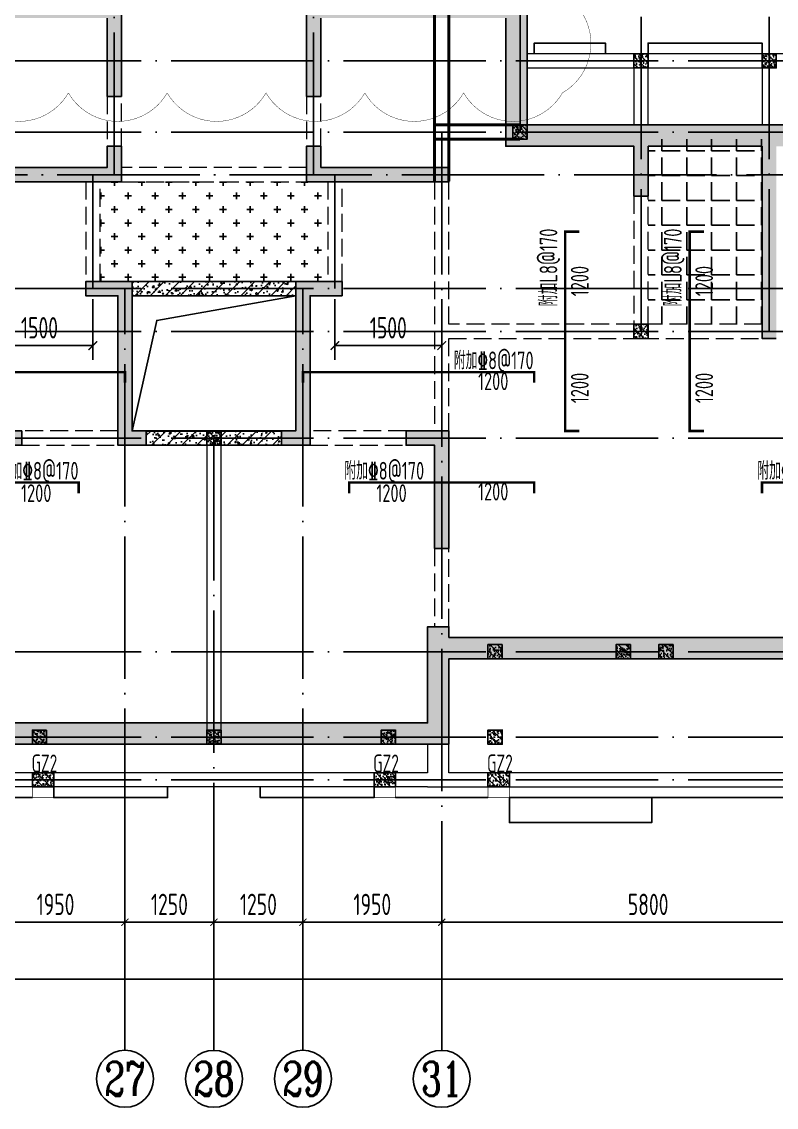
# Model space of a CAD drawing. Extents: x -668857 to 143095, y -247466 to 228182.
# Drawn here: x -180300 to -169700, y 189597 to 204847 of the extents above; entities that cross this region are included whole.
import ezdxf
from ezdxf.enums import TextEntityAlignment as Align

# ---------------------------------------------------------------- set-up
doc = ezdxf.new("R2010")
doc.units = 0
doc.header["$LTSCALE"] = 1000
doc.linetypes.add('DASH', pattern=[0.35, 0.25, -0.1])
doc.linetypes.add('DOTE', pattern=[2.42, 2, -0.2, 0.02, -0.2])
doc.layers.get('0').update_dxf_attribs({"linetype": 'CONTINUOUS'})
doc.layers.get('DEFPOINTS').update_dxf_attribs({"linetype": 'CONTINUOUS'})
for name, color, linetype in [('A-AXIS', 1, 'CONTINUOUS'), ('A-DOTE', 10, 'DOTE'), ('AXIS_NUM', 7, 'CONTINUOUS'), ('ROOF', 183, 'CONTINUOUS'), ('S-B板填充', 251, 'CONTINUOUS'), ('S-B板边线', 2, 'CONTINUOUS'), ('S-B板配筋', 6, 'CONTINUOUS'), ('S-B板配筋号', 7, 'CONTINUOUS'), ('S-D洞口', 4, 'CONTINUOUS'), ('S-J基础底板标注', 3, 'CONTINUOUS'), ('S-L主梁线', 4, 'DASH'), ('S-Q墙填充', 252, 'CONTINUOUS'), ('S-Q墙实线', 6, 'CONTINUOUS'), ('S-Q墙标注', 3, 'CONTINUOUS'), ('S-Y一般标注', 3, 'CONTINUOUS'), ('S-板正筋', 2, 'CONTINUOUS'), ('S-构造柱', 212, 'CONTINUOUS'), ('S-构造柱编号', 130, 'CONTINUOUS'), ('看线', 251, 'CONTINUOUS')]:
    doc.layers.add(name, color=color, linetype=linetype)
doc.layers.add('审图修改', color=2, linetype='CONTINUOUS', plot=False)
doc.layers.add('配箍校核', color=34, linetype='CONTINUOUS', plot=False)
doc.styles.add('TSSD_Axis', font='complex.shx', dxfattribs={"width": 0.7, "bigfont": 'hztxt.shx'})
doc.styles.add('TSSD_DIMENSION', font='Tssdeng.shx', dxfattribs={"width": 0.7, "bigfont": 'tssdchn.shx'})
doc.styles.add('TSSD_REIN', font='tssdeng.shx', dxfattribs={"width": 0.7, "height": 300, "bigfont": 'tssdchn.shx'})
doc.styles.add('结构文字', font='zstxt.shx', dxfattribs={"width": 0.7, "bigfont": 'zshz.shx'})
doc.dimstyles.new('STRUCK', dxfattribs={"dimtxt": 400, "dimasz": 121, "dimexe": 200, "dimexo": 150, "dimgap": 115, "dimtad": 1, "dimdec": 0, "dimdsep": 46, "dimtxsty": '结构文字', "dimblk": 'ARCHTICK', "dimcen": 400, "dimclrd": 3, "dimclre": 3, "dimclrt": 7, "dimadec": 0, "dimazin": 0, "dimtfac": 1, "dimtdec": 0, "dimtix": 1, "dimtmove": 2, "dimatfit": 3, "dimldrblk": '_DIMX', "dimfxl": 0, "dimtolj": 1, "dimtzin": 0, "dimarcsym": 0})
doc.dimstyles.new('TSSD_100_100', dxfattribs={"dimtxt": 300, "dimasz": 100, "dimexe": 100, "dimexo": 250, "dimgap": 100, "dimtad": 1, "dimdec": 0, "dimzin": 0, "dimdsep": 46, "dimtxsty": 'TSSD_DIMENSION', "dimblk": 'ARCHTICK', "dimcen": 0, "dimdle": 100, "dimclrt": 7, "dimadec": 0, "dimazin": 0, "dimtfac": 1, "dimtdec": 0, "dimtix": 1, "dimtmove": 2, "dimatfit": 3, "dimldrblk": 'ARCHTICK', "dimfxl": 0, "dimtolj": 1, "dimtzin": 0, "dimarcsym": 0})
pattern_1 = [(50, (221408.63, 60814.94), (215.17805, -18.82564), [22.5, -247.5]), (355, (221408.63, 60814.94), (-41.6254, 225.65764), [18, -198]), (100.4514, (221426.56, 60813.37), (173.5528, 206.83186), [19.12206, -210.34263]), (46.1842, (221408.63, 60874.94), (320.1723, -49.6557), [33.75, -371.25]), (96.6356, (221435.3, 60870.8), (280.3988, 292.23536), [28.6831, -315.5139]), (351.1842, (221408.63, 60874.94), (280.3986, 292.2356), [27, -297]), (21, (221438.63, 60859.94), (179.07212, -120.78567), [22.5, -247.5]), (326, (221438.63, 60859.94), (72.9946, 217.545), [18, -198]), (71.4514, (221453.55, 60849.87), (252.0668, 96.75915), [19.12206, -210.34263]), (37.5, (221408.63, 60814.94), (3.647957, 99.868156), [0, -195.6, 0, -201, 0, -198.75]), (7.5, (221408.63, 60814.94), (78.92086, 118.32351), [0, -114.6, 0, -191.1, 0, -75.75]), (327.5, (221341.73, 60814.94), (160.14673, -6.76646), [0, -75, 0, -234, 0, -310.5]), (317.5, (221311.73, 60814.94), (174.95585, 30.0315), [0, -97.5, 0, -155.4, 0, -220.5]), (45, (221408.63, 60814.94), (-106.06602, 106.06602), [])]

# ---------------------------------------------------------------- blocks, each defined once
blk = doc.blocks.new('_ArchTick')
at = {"color": 0, "linetype": 'ByBlock', "const_width": 0.15}
blk.add_lwpolyline([(-0.5, -0.5), (0.5, 0.5)], dxfattribs=at)
blk = doc.blocks.new('*D261')
at = {"layer": 'DEFPOINTS', "color": 0}
for p in [(43350, 3600), (45300, 3600), (45300, 2600)]:
    blk.add_point(p, dxfattribs=at)
at = {"layer": 'S-Y一般标注', "color": 0, "lineweight": -2}
for p, q in [((43350, 3350), (43350, 2500)), ((45300, 3350), (45300, 2500)), ((43250, 2600), (45400, 2600))]:
    blk.add_line(p, q, dxfattribs=at)
at = {"layer": 'S-Y一般标注', "color": 0, "lineweight": -2, "xscale": 100, "yscale": 100, "zscale": 100, "rotation": 180}
blk.add_blockref('_ArchTick', (43350, 2600), dxfattribs=at)
at = {"layer": 'S-Y一般标注', "color": 0, "lineweight": -2, "xscale": 100, "yscale": 100, "zscale": 100}
blk.add_blockref('_ArchTick', (45300, 2600), dxfattribs=at)
at = {"layer": 'S-Y一般标注', "color": 7, "insert": (44325, 2850), "char_height": 300, "attachment_point": 5, "style": 'TSSD_DIMENSION'}
blk.add_mtext('\\A1;1950', dxfattribs=at)
blk = doc.blocks.new('ts_axno')
at = {"color": 0, "linetype": 'ByBlock', "lineweight": -2}
blk.add_circle((0, 0), 0.5, dxfattribs=at)
at = {"color": 0, "linetype": 'ByBlock', "lineweight": -2, "style": 'TSSD_Axis', "width": 0.7}
blk.add_attdef('A', text='', height=0.6, dxfattribs=at).set_placement((0, 0), align=Align.MIDDLE_CENTER)
blk = doc.blocks.new('*D262')
at = {"layer": 'DEFPOINTS', "color": 0}
for p in [(45300, 3600), (51100, 3600), (51100, 2600)]:
    blk.add_point(p, dxfattribs=at)
at = {"layer": 'S-Y一般标注', "color": 0, "lineweight": -2}
for p, q in [((45300, 3350), (45300, 2500)), ((51100, 3350), (51100, 2500)), ((45200, 2600), (51200, 2600))]:
    blk.add_line(p, q, dxfattribs=at)
at = {"layer": 'S-Y一般标注', "color": 0, "lineweight": -2, "xscale": 100, "yscale": 100, "zscale": 100, "rotation": 180}
blk.add_blockref('_ArchTick', (45300, 2600), dxfattribs=at)
at = {"layer": 'S-Y一般标注', "color": 0, "lineweight": -2, "xscale": 100, "yscale": 100, "zscale": 100}
blk.add_blockref('_ArchTick', (51100, 2600), dxfattribs=at)
at = {"layer": 'S-Y一般标注', "color": 7, "insert": (48200, 2850), "char_height": 300, "attachment_point": 5, "style": 'TSSD_DIMENSION'}
blk.add_mtext('\\A1;5800', dxfattribs=at)
blk = doc.blocks.new('*D264')
at = {"layer": 'DEFPOINTS', "color": 0}
for p in [(4600, 3600), (54600, 3600), (54600, 1800)]:
    blk.add_point(p, dxfattribs=at)
at = {"layer": 'S-Y一般标注', "color": 0, "lineweight": -2}
for p, q in [((4600, 3350), (4600, 1700)), ((54600, 3350), (54600, 1700)), ((4500, 1800), (54700, 1800))]:
    blk.add_line(p, q, dxfattribs=at)
at = {"layer": 'S-Y一般标注', "color": 0, "lineweight": -2, "xscale": 100, "yscale": 100, "zscale": 100, "rotation": 180}
blk.add_blockref('_ArchTick', (4600, 1800), dxfattribs=at)
at = {"layer": 'S-Y一般标注', "color": 0, "lineweight": -2, "xscale": 100, "yscale": 100, "zscale": 100}
blk.add_blockref('_ArchTick', (54600, 1800), dxfattribs=at)
at = {"layer": 'S-Y一般标注', "color": 7, "insert": (29600, 2050), "char_height": 300, "attachment_point": 5, "style": 'TSSD_DIMENSION'}
blk.add_mtext('\\A1;50000', dxfattribs=at)
blk = doc.blocks.new('*D268')
at = {"layer": 'DEFPOINTS', "color": 0}
for p in [(38900, 3600), (40850, 3600), (40850, 2600)]:
    blk.add_point(p, dxfattribs=at)
at = {"layer": 'S-Y一般标注', "color": 0, "lineweight": -2}
for p, q in [((38900, 3350), (38900, 2500)), ((40850, 3350), (40850, 2500)), ((38800, 2600), (40950, 2600))]:
    blk.add_line(p, q, dxfattribs=at)
at = {"layer": 'S-Y一般标注', "color": 0, "lineweight": -2, "xscale": 100, "yscale": 100, "zscale": 100, "rotation": 180}
blk.add_blockref('_ArchTick', (38900, 2600), dxfattribs=at)
at = {"layer": 'S-Y一般标注', "color": 0, "lineweight": -2, "xscale": 100, "yscale": 100, "zscale": 100}
blk.add_blockref('_ArchTick', (40850, 2600), dxfattribs=at)
at = {"layer": 'S-Y一般标注', "color": 7, "insert": (39875, 2850), "char_height": 300, "attachment_point": 5, "style": 'TSSD_DIMENSION'}
blk.add_mtext('\\A1;1950', dxfattribs=at)
blk = doc.blocks.new('*D283')
at = {"layer": 'DEFPOINTS', "color": 0}
for p in [(40850, 3600), (42100, 3600), (42100, 2600)]:
    blk.add_point(p, dxfattribs=at)
at = {"layer": 'S-Y一般标注', "color": 0, "lineweight": -2}
for p, q in [((40850, 3350), (40850, 2500)), ((42100, 3350), (42100, 2500)), ((40750, 2600), (42200, 2600))]:
    blk.add_line(p, q, dxfattribs=at)
at = {"layer": 'S-Y一般标注', "color": 0, "lineweight": -2, "xscale": 100, "yscale": 100, "zscale": 100, "rotation": 180}
blk.add_blockref('_ArchTick', (40850, 2600), dxfattribs=at)
at = {"layer": 'S-Y一般标注', "color": 0, "lineweight": -2, "xscale": 100, "yscale": 100, "zscale": 100}
blk.add_blockref('_ArchTick', (42100, 2600), dxfattribs=at)
at = {"layer": 'S-Y一般标注', "color": 7, "insert": (41475, 2850), "char_height": 300, "attachment_point": 5, "style": 'TSSD_DIMENSION'}
blk.add_mtext('\\A1;1250', dxfattribs=at)
blk = doc.blocks.new('*D284')
at = {"layer": 'DEFPOINTS', "color": 0}
for p in [(42100, 3600), (43350, 3600), (43350, 2600)]:
    blk.add_point(p, dxfattribs=at)
at = {"layer": 'S-Y一般标注', "color": 0, "lineweight": -2}
for p, q in [((42100, 3350), (42100, 2500)), ((43350, 3350), (43350, 2500)), ((42000, 2600), (43450, 2600))]:
    blk.add_line(p, q, dxfattribs=at)
at = {"layer": 'S-Y一般标注', "color": 0, "lineweight": -2, "xscale": 100, "yscale": 100, "zscale": 100, "rotation": 180}
blk.add_blockref('_ArchTick', (42100, 2600), dxfattribs=at)
at = {"layer": 'S-Y一般标注', "color": 0, "lineweight": -2, "xscale": 100, "yscale": 100, "zscale": 100}
blk.add_blockref('_ArchTick', (43350, 2600), dxfattribs=at)
at = {"layer": 'S-Y一般标注', "color": 7, "insert": (42725, 2850), "char_height": 300, "attachment_point": 5, "style": 'TSSD_DIMENSION'}
blk.add_mtext('\\A1;1250', dxfattribs=at)
blk = doc.blocks.new('20210803.08135812')
at = {"color": 30, "const_width": 8}
for points in [[(35200, 500), (35200, 350), (35500, 350), (35500, 500)], [(40300, 500), (40300, 350), (40000, 350), (40000, 500)], [(41900, 500), (41900, 350), (41600, 350), (41600, 500)]]:
    blk.add_lwpolyline(points, dxfattribs=at)
at = {"layer": '看线', "color": 202, "ltscale": 0.5}
for points in [[(43250, 10800), (43250, 10950), (42250, 10950), (42250, 10800)], [(45450, 10800), (45450, 10950), (43850, 10950), (43850, 10800)], [(35500, 500), (35500, 350), (37100, 350), (37100, 500)], [(40000, 500), (40000, 350), (38400, 350), (38400, 500)], [(33900, 350), (35200, 350)], [(41600, 350), (40300, 350)], [(43900, 350), (43900, 0), (41900, 0), (41900, 350)], [(46500, 350), (41900, 350)]]:
    blk.add_lwpolyline(points, dxfattribs=at)
blk = doc.blocks.new('20210807.15313460')
at = {"layer": 'S-Q墙填充', "ltscale": 0.5}
h = blk.add_hatch(dxfattribs=at)
h.set_pattern_fill('ARMORED', color=252, scale=30, style=0)
h.set_pattern_definition([(50, (11951.9, 28771.39), (215.17805, -18.82564), [22.5, -247.5]), (355, (11951.9, 28771.4), (-41.6254, 225.65764), [18, -198]), (100.4514, (11969.82, 28769.82), (173.5528, 206.83186), [19.12206, -210.34263]), (46.1842, (11951.9, 28831.4), (320.1723, -49.6557), [33.75, -371.25]), (96.6356, (11978.57, 28827.25), (280.3988, 292.2354), [28.6831, -315.5139]), (351.1842, (11951.9, 28831.4), (280.3986, 292.2356), [27, -297]), (21, (11981.9, 28816.39), (179.07212, -120.78567), [22.5, -247.5]), (326, (11981.9, 28816.4), (72.9946, 217.545), [18, -198]), (71.4514, (11996.82, 28806.32), (252.0668, 96.75915), [19.12206, -210.34263]), (37.5, (11951.89, 28771.39), (3.647957, 99.868156), [0, -195.6, 0, -201, 0, -198.75]), (7.5, (11951.89, 28771.39), (78.92086, 118.32351), [0, -114.6, 0, -191.1, 0, -75.75]), (327.5, (11884.99, 28771.39), (160.14673, -6.76646), [0, -75, 0, -234, 0, -310.5]), (317.5, (11855, 28771.39), (174.95585, 30.0315), [0, -97.5, 0, -155.4, 0, -220.5]), (45, (11951.9, 28771.39), (-106.06602, 106.06602), [])])
h.paths.add_polyline_path([(111116, 66140), (109616, 66140), (109216, 66140), (106316, 66140), (105866, 66140), (104966, 66140), (104516, 66140), (102916, 66140), (102916, 67040), (102916, 67940), (102366, 67940), (100716, 67940), (100116, 67942), (100115, 68190), (96916, 68190), (96916, 67940), (96316, 67940), (94716, 67940), (94116, 67940), (94116, 67040), (94116, 66140), (81316, 66140), (80866, 66140), (79966, 66140), (79516, 66140), (77916, 66140), (77916, 67040), (77916, 67940), (77366, 67940), (75715, 67940), (75116, 67940), (75116, 68190), (71916, 68190), (71916, 67940), (71316, 67940), (69716, 67940), (69116, 67940), (69116, 67040), (69116, 66140), (60916, 66140), (60916, 63240), (60916, 60640), (60916, 58640), (63616, 58640), (70116, 58639), (70116, 57440), (71166, 57440), (73516, 57440), (75866, 57440), (76916, 57440), (76916, 58640), (82516, 58640), (83416, 58640), (86016, 58640), (88616, 58640), (89516, 58640), (95216, 58640), (95216, 57440), (96166, 57440), (98516, 57440), (100866, 57440), (101816, 57440), (101816, 58640), (107516, 58640), (108416, 58640), (111116, 58640)])
h.paths.add_polyline_path([(64616, 58940), (64616, 60290), (64416, 60290), (64416, 58940), (63616, 58940), (61216, 58940), (61216, 60640), (61216, 63140), (61816, 63140), (61816, 63340), (61216, 63340), (61216, 65840), (61516, 65840), (62416, 65840), (62716, 65840), (62716, 65290), (62916, 65290), (62916, 65840), (65616, 65840), (65616, 63140), (65816, 63140), (65816, 65840), (66166, 65840), (67066, 65840), (67416, 65840), (67416, 65140), (67616, 65140), (67616, 65840), (69416, 65840), (69416, 67040), (69416, 67640), (69716, 67640), (71316, 67640), (72016, 67640), (72016, 66540), (72216, 66540), (72216, 67840), (72216, 67890), (74816, 67890), (74816, 67840), (74816, 66540), (75016, 66540), (75016, 67640), (75715, 67640), (77366, 67640), (77616, 67640), (77616, 67040), (77616, 65840), (79416, 65840), (79416, 65140), (79616, 65140), (79616, 65840), (79966, 65840), (80866, 65840), (81216, 65840), (81216, 63140), (81416, 63140), (81416, 65840), (84116, 65840), (84116, 63140), (84316, 63140), (84316, 65840), (84616, 65840), (85616, 65840), (85916, 65840), (85916, 65840), (86116, 65840), (86116, 65840), (86416, 65840), (87416, 65840), (87716, 65840), (87716, 63139), (87916, 63139), (87916, 65840), (90616, 65840), (90616, 63140), (90816, 63140), (90816, 65840), (91166, 65840), (92066, 65840), (92416, 65840), (92416, 65140), (92616, 65140), (92616, 65840), (94416, 65840), (94416, 67040), (94416, 67640), (94716, 67640), (96316, 67640), (97016, 67640), (97016, 66540), (97216, 66540), (97216, 67890), (99816, 67890), (99816, 66540), (100016, 66540), (100016, 67640), (100716, 67640), (102366, 67640), (102616, 67640), (102616, 67040), (102616, 65840), (104416, 65840), (104416, 65140), (104616, 65140), (104616, 65840), (104966, 65840), (105866, 65840), (106216, 65840), (106216, 63140), (106416, 63140), (106416, 65840), (109116, 65840), (109116, 65290), (109316, 65290), (109316, 65840), (109616, 65840), (110516, 65840), (110816, 65840), (110816, 63340), (110216, 63340), (110216, 63140), (110816, 63140), (110816, 60640), (110816, 58940), (108416, 58940), (107616, 58940), (107616, 60290), (107416, 60290), (107416, 58940), (101816, 58940), (101816, 59090), (101516, 59090), (101516, 58740), (101516, 57740), (100866, 57740), (98516, 57740), (96166, 57740), (95516, 57740), (95516, 58740), (95516, 59090), (95216, 59090), (95216, 58940), (89616, 58940), (89616, 60290), (89416, 60290), (89416, 58940), (88616, 58940), (86016, 58940), (83416, 58940), (82616, 58940), (82616, 60290), (82416, 60290), (82416, 58940), (76916, 58939), (76916, 59090), (76616, 59090), (76616, 58739), (76616, 57740), (75866, 57740), (73516, 57740), (71166, 57740), (70416, 57740), (70416, 58739), (70416, 59090), (70116, 59090), (70116, 58939)], flags=16)
at = {"layer": 'S-Q墙填充'}
h = blk.add_hatch(color=252, dxfattribs=at)
h.dxf.hatch_style = 1
h.paths.add_polyline_path([(95216, 65340), (96816, 65340), (97216, 65340), (97216, 65840), (97016, 65840), (97016, 65540), (96816, 65540), (95216, 65540)])
h = blk.add_hatch(color=252, dxfattribs=at)
h.dxf.hatch_style = 1
h.paths.add_polyline_path([(100016, 65540), (100016, 65840), (99816, 65840), (99816, 65340), (100216, 65340), (101816, 65340), (101816, 65540), (100216, 65540)])
h = blk.add_hatch(color=252, dxfattribs=at)
h.dxf.hatch_style = 1
h.paths.add_polyline_path([(97366, 63940), (96716, 63940), (96716, 63740), (97166, 63740), (97166, 61640), (97566, 61640), (97566, 61840), (97366, 61840)])
h = blk.add_hatch(color=252, dxfattribs=at)
h.dxf.hatch_style = 1
h.paths.add_polyline_path([(99666, 61840), (99466, 61840), (99466, 61640), (99866, 61640), (99866, 63740), (100316, 63740), (100316, 63940), (99666, 63940)])
h = blk.add_hatch(color=252, dxfattribs=at)
h.dxf.hatch_style = 1
h.paths.add_polyline_path([(95416, 60189), (95416, 61640), (95816, 61640), (95816, 61840), (95216, 61840), (95216, 60189)])
h = blk.add_hatch(color=252, dxfattribs=at)
h.dxf.hatch_style = 1
h.paths.add_polyline_path([(101615, 60189), (101615, 61640), (101215, 61640), (101215, 61840), (101815, 61840), (101815, 60189)])
at = {"layer": 'S-D洞口', "color": 5}
blk.add_lwpolyline([(97366, 61840), (99666, 61840), (99666, 63740), (97366, 63740), (97366, 61840), (97712, 63393), (99666, 63740)], dxfattribs=at)
at = {"layer": 'S-L主梁线', "linetype": 'ByBlock', "lineweight": 18}
for p, q in [((104516, 67140), (102916, 67140)), ((106316, 67140), (104516, 67140)), ((109316, 67140), (106316, 67140)), ((102916, 66940), (104416, 66940)), ((104416, 66940), (104416, 66140)), ((104616, 66940), (106216, 66940)), ((104616, 66140), (104616, 66940)), ((106216, 66940), (106216, 66140)), ((98416, 61640), (98416, 57640)), ((98616, 57640), (98616, 61640)), ((101516, 57440), (101516, 57040)), ((101816, 57040), (101816, 57440)), ((101516, 57040), (95516, 57040)), ((107416, 57040), (101816, 57040)), ((101516, 56840), (95516, 56840)), ((101516, 56840), (107516, 56840))]:
    blk.add_line(p, q, dxfattribs=at)
at = {"layer": 'S-L主梁线', "linetype": 'DASH', "lineweight": 18}
for p, q in [((97016, 66540), (97016, 65840)), ((97216, 65840), (97216, 66540)), ((99816, 66540), (99816, 65840)), ((100016, 65840), (100016, 66540)), ((99816, 65540), (97216, 65540)), ((96716, 65340), (96716, 63940)), ((96916, 63940), (96916, 65340)), ((97216, 65340), (99816, 65340)), ((100116, 65340), (100116, 63940)), ((100316, 63940), (100316, 65340)), ((101616, 65340), (101616, 63240)), ((101816, 63340), (101816, 65340)), ((104416, 65140), (104416, 63340)), ((104616, 63340), (104616, 65140)), ((99666, 63940), (97366, 63940)), ((97366, 63740), (99666, 63740)), ((104416, 63340), (101816, 63340)), ((106216, 63340), (104616, 63340)), ((101616, 63240), (101616, 61840)), ((101816, 63140), (104516, 63140)), ((101816, 61840), (101816, 63140)), ((104516, 63140), (106216, 63140)), ((97166, 61840), (95816, 61840)), ((98516, 61840), (97566, 61840)), ((99466, 61840), (98516, 61840)), ((101215, 61840), (99866, 61840)), ((95816, 61640), (97166, 61640)), ((97566, 61640), (98416, 61640)), ((98616, 61640), (99466, 61640)), ((99866, 61640), (101215, 61640)), ((101616, 60189), (101616, 59090)), ((101816, 59090), (101815, 60189))]:
    blk.add_line(p, q, dxfattribs=at)
at = {"layer": 'S-Q墙实线'}
for points in [[(101816, 57440), (101816, 58640), (107616, 58640), (107616, 58640), (108316, 58640), (108416, 58640), (108416, 58640), (111116, 58640), (111116, 66140), (110516, 66140), (109616, 66140), (109216, 66140), (106316, 66140), (105866, 66140), (104966, 66140), (104516, 66140), (102916, 66140), (102916, 67040), (102916, 67940)], [(95216, 57440), (101816, 57440)], [(110816, 60890), (110816, 58940), (108416, 58940), (108416, 58940), (107616, 58940), (107616, 60290), (107416, 60290), (107416, 58940), (101816, 58940), (101816, 59090), (101516, 59090), (101516, 57740), (95516, 57740)], [(97016, 67640), (97016, 66540), (97216, 66540), (97216, 67890)], [(99816, 67890), (99816, 66540), (100016, 66540), (100016, 67640)], [(102616, 67640), (102616, 67040), (102616, 65840), (104416, 65840), (104416, 65140), (104616, 65140), (104616, 65840), (104966, 65840), (105866, 65840), (106216, 65840), (106216, 63140), (106416, 63140)]]:
    blk.add_lwpolyline(points, dxfattribs=at)
for points in [[(95216, 65340), (96816, 65340), (97216, 65340), (97216, 65840), (97016, 65840), (97016, 65540), (96816, 65540), (95216, 65540)], [(100016, 65540), (100016, 65840), (99816, 65840), (99816, 65340), (100216, 65340), (101816, 65340), (101816, 65540), (100216, 65540)], [(97366, 63940), (96716, 63940), (96716, 63740), (97166, 63740), (97166, 61640), (97566, 61640), (97566, 61840), (97366, 61840)], [(99666, 61840), (99466, 61840), (99466, 61640), (99866, 61640), (99866, 63740), (100316, 63740), (100316, 63940), (99666, 63940)], [(95416, 60189), (95416, 61640), (95816, 61640), (95816, 61840), (95216, 61840), (95216, 60189)], [(101615, 60189), (101615, 61640), (101215, 61640), (101215, 61840), (101815, 61840), (101815, 60189)]]:
    blk.add_lwpolyline(points, close=True, dxfattribs=at)
blk = doc.blocks.new('20210804.00390298')
at = {"layer": 'S-Q墙填充'}
h = blk.add_hatch(dxfattribs=at)
h.set_pattern_fill('ARMORED', color=252, scale=30, style=0)
h.set_pattern_definition(pattern_1)
h.paths.add_polyline_path([(76842, 63749), (79142, 63749), (79142, 63549), (76842, 63549)])
h = blk.add_hatch(dxfattribs=at)
h.set_pattern_fill('ARMORED', color=252, scale=30, style=0)
h.set_pattern_definition(pattern_1)
h.paths.add_polyline_path([(77042, 61649), (78942, 61649), (78942, 61449), (77042, 61449)])
at = {"layer": 'S-B板边线'}
for points in [[(76842, 63749), (79142, 63749), (79142, 63549), (76842, 63549)], [(77042, 61649), (78942, 61649), (78942, 61449), (77042, 61449)]]:
    blk.add_lwpolyline(points, close=True, dxfattribs=at)
blk = doc.blocks.new('20210730.02141516')
at = {"layer": 'S-构造柱'}
h = blk.add_hatch(dxfattribs=at)
h.set_pattern_fill('ARMORED', color=256, scale=15, angle=-90, style=0)
h.set_pattern_definition([(320, (-154189.41, 3278673.45), (-9.4128202, -107.5890274), [11.25, -123.75]), (265, (-154189.41, 3278673.45), (112.82882, 20.8127), [9, -99]), (10.4514, (-154190.19, 3278664.49), (103.4159313, -86.7764073), [9.5610285, -105.1713168]), (316.1842, (-154159.41, 3278673.45), (-24.827852, -160.0861573), [16.875, -185.625]), (6.6356, (-154161.48, 3278660.11), (146.117681, -140.199406), [14.341543, -157.75695]), (261.1842, (-154159.41, 3278673.45), (146.11779, -140.199292), [13.5, -148.5]), (291, (-154166.91, 3278658.45), (-60.3928336, -89.5360578), [11.25, -123.75]), (236, (-154166.91, 3278658.45), (108.7725068, -36.4972998), [9, -99]), (341.4514, (-154171.94, 3278650.99), (48.3795745, -126.0333943), [9.5610285, -105.1713168]), (307.5, (-154189.41, 3278673.454), (49.93407807, -1.8239783), [0, -97.8, 0, -100.5, 0, -99.375]), (277.5, (-154189.41, 3278673.454), (59.1617568, -39.4604306), [0, -57.3, 0, -95.55, 0, -37.875]), (237.5, (-154189.41, 3278706.904), (-3.38323076, -80.07336543), [0, -37.5, 0, -117, 0, -155.25]), (227.5, (-154189.41, 3278721.904), (15.0157473, -87.4779254), [0, -48.75, 0, -77.7, 0, -110.25]), (315, (-154189.41, 3278673.454), (53.0330086, 53.0330086), [])])
h.paths.add_polyline_path([(200, 200), (200, 0), (0, 0), (0, 200)])
blk.add_lwpolyline([(200, 200), (200, 0), (0, 0), (0, 200)], close=True, dxfattribs=at)
blk = doc.blocks.new('20210809.18224761')
at = {"layer": 'S-构造柱'}
h = blk.add_hatch(dxfattribs=at)
h.set_pattern_fill('ARMORED', color=256, scale=15, angle=-90, style=0)
h.set_pattern_definition([(320, (-154189.41, 3278673.45), (-9.4128202, -107.5890274), [11.25, -123.75]), (265, (-154189.41, 3278673.45), (112.82882, 20.8127), [9, -99]), (10.4514, (-154190.19, 3278664.49), (103.4159313, -86.7764073), [9.5610285, -105.1713168]), (316.1842, (-154159.41, 3278673.45), (-24.827852, -160.0861573), [16.875, -185.625]), (6.6356, (-154161.48, 3278660.11), (146.117681, -140.199406), [14.341543, -157.75695]), (261.1842, (-154159.41, 3278673.45), (146.11779, -140.199292), [13.5, -148.5]), (291, (-154166.91, 3278658.45), (-60.3928336, -89.5360578), [11.25, -123.75]), (236, (-154166.91, 3278658.45), (108.7725068, -36.4972998), [9, -99]), (341.4514, (-154171.94, 3278650.99), (48.3795745, -126.0333943), [9.5610285, -105.1713168]), (307.5, (-154189.41, 3278673.454), (49.93407807, -1.8239783), [0, -97.8, 0, -100.5, 0, -99.375]), (277.5, (-154189.41, 3278673.454), (59.1617568, -39.4604306), [0, -57.3, 0, -95.55, 0, -37.875]), (237.5, (-154189.41, 3278706.904), (-3.38323076, -80.07336543), [0, -37.5, 0, -117, 0, -155.25]), (227.5, (-154189.41, 3278721.904), (15.0157473, -87.4779254), [0, -48.75, 0, -77.7, 0, -110.25]), (315, (-154189.41, 3278673.454), (53.0330086, 53.0330086), [])])
h.paths.add_polyline_path([(300, 200), (300, 0), (0, 0), (0, 200)])
blk.add_lwpolyline([(300, 200), (300, 0), (0, 0), (0, 200)], close=True, dxfattribs=at)
blk = doc.blocks.new('20210809.18235135')
at = {"layer": '配箍校核'}
blk.add_blockref('20210809.18224761', (12, 0), dxfattribs=at)
at = {"layer": 'S-构造柱编号', "color": 2, "linetype": 'ByBlock', "style": 'TSSD_REIN', "width": 0.65}
blk.add_text('GZ2', height=250, dxfattribs=at).set_placement((0, 206, 0))
blk = doc.blocks.new('20210809.18285270')
at = {"layer": 'ROOF', "rotation": 359.9999999538236}
for p in [(43500, 10100), (45300, 10100), (41800, 9100), (43500, 6300), (37500, 4800), (37500, 600), (41450, 600)]:
    blk.add_blockref('20210730.02141516', p, dxfattribs=at)
at = {"layer": 'ROOF'}
for p in [(41450, 1800), (43250, 1800), (43850, 1800), (35050, 600), (39950, 600)]:
    blk.add_blockref('20210730.02141516', p, dxfattribs=at)
at = {"layer": '配箍校核'}
for p in [(35039, 0), (39838, 0), (41438, 0)]:
    blk.add_blockref('20210809.18235135', p, dxfattribs=at)
blk = doc.blocks.new('*D476')
at = {"layer": 'DEFPOINTS', "color": 0}
for p in [(-180458, 207289), (-178959, 207289), (-178959, 206489)]:
    blk.add_point(p, dxfattribs=at)
at = {"layer": 'S-Q墙标注', "color": 3, "lineweight": -2}
for p, q in [((-180458, 207139), (-180458, 206289)), ((-178959, 207139), (-178959, 206289)), ((-180458, 206489), (-178959, 206489))]:
    blk.add_line(p, q, dxfattribs=at)
at = {"layer": 'S-Q墙标注', "color": 3, "lineweight": -2, "xscale": 121, "yscale": 121, "zscale": 121, "rotation": 180}
blk.add_blockref('_ArchTick', (-180458, 206489), dxfattribs=at)
at = {"layer": 'S-Q墙标注', "color": 3, "lineweight": -2, "xscale": 121, "yscale": 121, "zscale": 121}
blk.add_blockref('_ArchTick', (-178959, 206489), dxfattribs=at)
at = {"layer": 'S-Q墙标注', "color": 7, "insert": (-179709, 206739), "char_height": 300, "attachment_point": 5, "style": 'TSSD_REIN'}
blk.add_mtext('\\A1;1500', dxfattribs=at)
blk = doc.blocks.new('_DIMX')
blk.add_line((-150, 0), (150, 0))
at = {"const_width": 50}
blk.add_lwpolyline([(-70, -70), (70, 70)], dxfattribs=at)
blk = doc.blocks.new('*D477')
at = {"layer": 'DEFPOINTS', "color": 0}
for p in [(-175559, 207289), (-174059, 207289), (-174059, 206489)]:
    blk.add_point(p, dxfattribs=at)
at = {"layer": 'S-Q墙标注', "color": 3, "lineweight": -2}
for p, q in [((-175559, 207139), (-175559, 206289)), ((-174059, 207139), (-174059, 206289)), ((-175559, 206489), (-174059, 206489))]:
    blk.add_line(p, q, dxfattribs=at)
at = {"layer": 'S-Q墙标注', "color": 3, "lineweight": -2, "xscale": 121, "yscale": 121, "zscale": 121, "rotation": 180}
blk.add_blockref('_ArchTick', (-175559, 206489), dxfattribs=at)
at = {"layer": 'S-Q墙标注', "color": 3, "lineweight": -2, "xscale": 121, "yscale": 121, "zscale": 121}
blk.add_blockref('_ArchTick', (-174059, 206489), dxfattribs=at)
at = {"layer": 'S-Q墙标注', "color": 7, "insert": (-174809, 206739), "char_height": 300, "attachment_point": 5, "style": 'TSSD_REIN'}
blk.add_mtext('\\A1;1500', dxfattribs=at)
blk = doc.blocks.new('20210824.17574258')
at = {"layer": 'S-B板配筋', "lineweight": 35, "const_width": 35}
for points in [[(113427, -105824), (113227, -105824), (113227, -103024), (113427, -103024)], [(115175, -105824), (114975, -105824), (114975, -103024), (115175, -103024)], [(103792, -105147), (103792, -104997), (107043, -104997), (107043, -105147)], [(112792, -105147), (112792, -104997), (109543, -104997), (109543, -105147)], [(103792, -106697), (103792, -106547), (106392, -106547), (106392, -106697)], [(112792, -106697), (112792, -106547), (110192, -106547), (110192, -106697)], [(118593, -106697), (118593, -106547), (115993, -106547), (115993, -106697)]]:
    blk.add_lwpolyline(points, dxfattribs=at)
at = {"layer": 'S-B板配筋号', "style": 'TSSD_REIN', "width": 0.7}
for s, p in [('附加L8@170', (112867, -103526)), ('附加L8@170', (114615, -103526)), ('1200', (113307, -103718)), ('1200', (115055, -103718)), ('1200', (113307, -105219)), ('1200', (115055, -105219))]:
    blk.add_text(s, height=250, rotation=90, dxfattribs=at).set_placement(p, align=Align.TOP_CENTER)
at = {"layer": 'S-B板配筋号', "color": 1, "style": 'TSSD_REIN', "width": 0.7}
for p in [(111662, -104957), (105269, -106507), (110125, -106507), (115926, -106507)]:
    blk.add_text('附加%%1328@170', height=250, dxfattribs=at).set_placement(p)
at = {"layer": 'S-B板配筋号', "style": 'TSSD_REIN', "width": 0.7}
for p in [(112216, -105000), (105797, -106572), (110788, -106572), (112216, -106550)]:
    blk.add_text('1200', height=250, dxfattribs=at).set_placement(p, align=Align.TOP_CENTER)
blk = doc.blocks.new('20210726.16350016')
at = {"layer": 'A-AXIS'}
for p, q in [((40850, 3600.2), (40850, 800.2)), ((42100, 3600), (42100, 800)), ((43350, 3600.3), (43350, 800.3)), ((45300, 3600), (45300, 800))]:
    blk.add_line(p, q, dxfattribs=at)
at = {"layer": 'A-DOTE'}
for p, q in [((40700, 13100.3), (40700, 21100)), ((43500, 13100.3), (43500, 21100)), ((46400, 13700), (46400, 21100)), ((48100, 10900), (48100, 21100)), ((49900, 10900), (49900, 21100)), ((55600, 14700), (3600, 14700)), ((55600, 13700), (3600, 13700)), ((45299.8, 13700), (45300, 3600)), ((3600, 13100.3), (55600, 13100.3)), ((40400, 11500), (40400, 13100)), ((43800, 11500), (43800, 13100)), ((55600, 11500), (3600, 11500)), ((40850, 3600.2), (40850, 11500)), ((43350, 3600.2), (43350, 11500)), ((55600, 10900), (3600, 10900)), ((55600, 9400), (3600, 9400)), ((42100, 9400), (42100, 3600)), ((55600, 6400), (3600, 6400)), ((55600, 5200), (3600, 5200)), ((55600, 4600), (3600, 4600))]:
    blk.add_line(p, q, dxfattribs=at)
at = {"layer": 'A-AXIS'}
ref = blk.add_blockref('ts_axno', (40850, 400.2), dxfattribs=dict(at, xscale=-800, yscale=800, zscale=800, rotation=180))
ref.add_attrib('5', '27', dxfattribs={"layer": 'AXIS_NUM', "height": 480, "style": 'TSSD_Axis', "width": 0.7}).set_placement((40850, 400.2), align=Align.MIDDLE_CENTER)
ref = blk.add_blockref('ts_axno', (42100, 400), dxfattribs=dict(at, xscale=-800, yscale=800, zscale=800, rotation=180))
ref.add_attrib('19', '28', dxfattribs={"layer": 'AXIS_NUM', "height": 480, "style": 'TSSD_Axis', "width": 0.7}).set_placement((42100, 400), align=Align.MIDDLE_CENTER)
ref = blk.add_blockref('ts_axno', (43350, 400.3), dxfattribs=dict(at, xscale=-800, yscale=800, zscale=800, rotation=180))
ref.add_attrib('5', '29', dxfattribs={"layer": 'AXIS_NUM', "height": 480, "style": 'TSSD_Axis', "width": 0.7}).set_placement((43350, 400.3), align=Align.MIDDLE_CENTER)
ref = blk.add_blockref('ts_axno', (45300, 400), dxfattribs=dict(at, xscale=-800, yscale=800, zscale=800, rotation=180))
ref.add_attrib('19', '31', dxfattribs={"layer": 'AXIS_NUM', "height": 480, "style": 'TSSD_Axis', "width": 0.7}).set_placement((45300, 400), align=Align.MIDDLE_CENTER)
at = {"layer": 'S-Y一般标注'}
for base, p1, p2, picture, middle in [((54600, 1800), (4600, 3600), (54600, 3600), '*D264', (29600, 2050)), ((40850, 2600.1), (38900, 3600.1), (40850, 3600.1), '*D268', (39875, 2850.1)), ((42100, 2600.1), (40850, 3600.1), (42100, 3600.1), '*D283', (41475, 2850.1)), ((43350, 2600.1), (42100, 3600.1), (43350, 3600.1), '*D284', (42725, 2850.1)), ((45300, 2600.1), (43350, 3600.1), (45300, 3600.1), '*D261', (44325, 2850.1)), ((51100, 2600), (45300, 3600), (51100, 3600), '*D262', (48200, 2850))]:
    dim = blk.add_linear_dim(base=base, p1=p1, p2=p2, dimstyle='TSSD_100_100', dxfattribs=at)
    dim.commit()
    dim.dimension.update_dxf_attribs({"geometry": picture, "text_midpoint": middle})
blk = doc.blocks.new('20210810.19131159')
at = {"layer": 'S-Q墙标注'}
for base, p1, p2, picture, middle in [((123507.3, 59573.8), (122007.5, 60373.8), (123507.3, 60373.8), '*D476', (122757.4, 59823.8)), ((128407.2, 59573.8), (126907.3, 60373.8), (128407.2, 60373.8), '*D477', (127657.2, 59823.8))]:
    dim = blk.add_linear_dim(base=base, p1=p1, p2=p2, dimstyle='STRUCK', override={"dimtxt": 300, "dimgap": 100, "dimtxsty": 'TSSD_REIN'}, dxfattribs=at)
    dim.commit()
    dim.dimension.update_dxf_attribs({"geometry": picture, "text_midpoint": middle, "insert": (302465.9, -146915)})

msp = doc.modelspace()

# ---------------------------------------------------------------- hatches: boundary and pattern name
at = {"layer": 'S-B板填充'}
h = msp.add_hatch(dxfattribs=at)
h.set_pattern_fill('ANGLE', color=252, scale=50, style=0)
h.set_pattern_definition([(0, (-73866.5, 54953.35), (0, 349.25), [254, -95.25]), (90, (-73866.5, 54953.35), (-349.25, 2e-14), [254, -95.25])])
h.paths.add_polyline_path([(-171500.45, 203197.21), (-169900.44, 203197.21), (-169900.44, 200597.22), (-171500.45, 200597.22)])
h = msp.add_hatch(dxfattribs=at)
h.set_pattern_fill('CROSS', color=252, scale=30, style=0)
h.set_pattern_definition([(0, (-92366.5, 54953.35), (190.5, 190.5), [95.25, -285.75]), (90, (-92318.88, 54905.72), (-190.5, 190.5), [95.25, -285.75])])
h.paths.add_polyline_path([(-179200.51, 202597.48), (-176000.57, 202597.48), (-176000.57, 201197.21), (-179200.51, 201197.21)])

# ---------------------------------------------------------------- linework, layer by layer
at = {"layer": 'S-板正筋', "color": 5, "linetype": 'DASH', "const_width": 42.86}
for points in [[(-174500.46, 202606.77), (-174500.46, 205097.21)], [(-174300.45, 202606.77), (-174300.45, 205097.21)], [(-174500.46, 203397.21), (-173300.44, 203397.21)], [(-174500.46, 203197.21), (-173300.44, 203197.21)]]:
    msp.add_lwpolyline(points, dxfattribs=at)
at = {"layer": '审图修改', "color": 2, "const_width": 5}
msp.add_lwpolyline([(-181032.57, 210787.12, -0.57735027), (-179644.59, 210787.12, -0.57735027), (-178256.61, 210787.12, -0.57735027), (-176868.63, 210787.12, -0.57735027), (-175480.65, 210787.12, -0.57735027), (-174092.66, 210787.12, -0.57735027), (-172704.68, 210787.12, -0.57735027), (-172704.68, 209399.14, -0.57735027), (-172704.68, 208011.16, -0.57735027), (-172704.68, 206623.18, -0.57735027), (-172704.68, 205235.2, -0.57735027), (-172704.68, 203847.21, -0.57735027), (-174092.66, 203847.21, -0.57735027), (-175480.65, 203847.21, -0.57735027), (-176868.63, 203847.21, -0.57735027), (-178256.61, 203847.21, -0.57735027), (-179644.59, 203847.21, -0.57735027), (-181032.57, 203847.21, -0.57735027)], format="xyb", dxfattribs=at)

# ---------------------------------------------------------------- block references
msp.add_blockref('20210803.08135812', (-215350.47, 193597.21))
at = {"layer": 'A-DOTE'}
msp.add_blockref('20210726.16350016', (-219700.47, 189597.17), dxfattribs=at)
at = {"layer": 'S-B板配筋'}
msp.add_blockref('20210824.17574258', (-285893.08, 304921.28), dxfattribs=at)
at = {"layer": 'S-J基础底板标注'}
msp.add_blockref('20210804.00390298', (-255592.07, 137448.47), dxfattribs=at)
at = {"layer": 'S-Q墙填充'}
msp.add_blockref('20210807.15313460', (-276116.11, 137257.65), dxfattribs=at)
at = {"layer": 'S-Q墙标注'}
msp.add_blockref('20210810.19131159', (-302807.79, 140723.41), dxfattribs=at)
at = {"layer": '配箍校核'}
msp.add_blockref('20210809.18285270', (-215200.48, 194097.05), dxfattribs=at)

doc.saveas('drawing.dxf')
